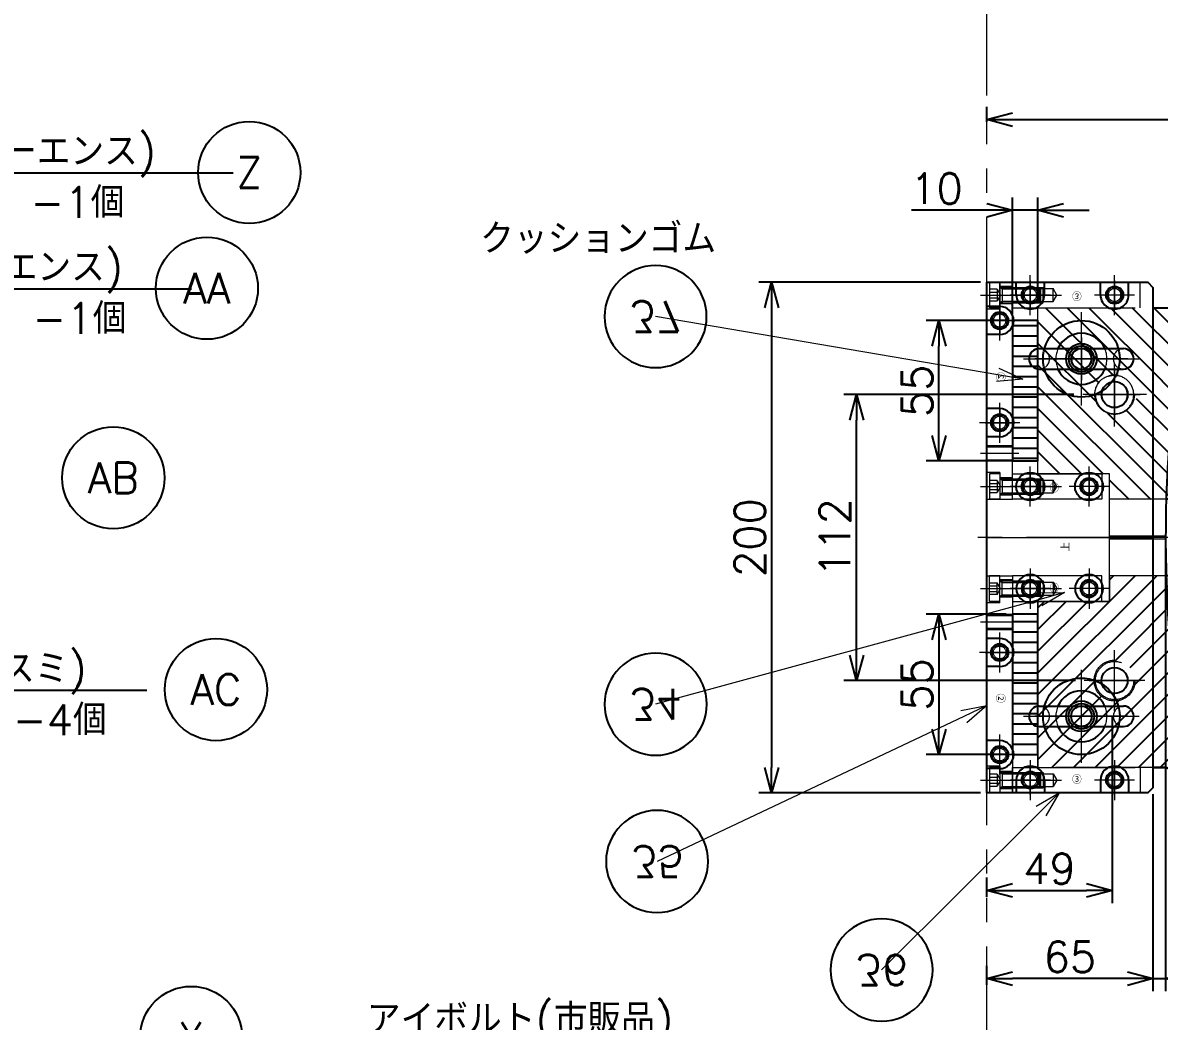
# Model space of a CAD drawing. Header units: millimetres. Extents: x -16130 to 36813, y -8099 to 27484.
# Drawn here: x 15422 to 16313, y 14235 to 15017 of the extents above; entities that cross this region are included whole.
import ezdxf
from ezdxf import colors
from ezdxf.entities.mleader import LeaderData, LeaderLine
from ezdxf.enums import TextEntityAlignment as Align
from ezdxf.math import Vec2, Vec3

# ---------------------------------------------------------------- set-up
doc = ezdxf.new("R2010")
doc.units = ezdxf.units.MM
doc.header["$LTSCALE"] = 6
doc.header["$PDMODE"] = 99
doc.header["$PDSIZE"] = 1
for name, pattern in [('CENTER2', [28.575, 19.05, -3.175, 3.175, -3.175]), ('HIDDEN', [9.525, 6.35, -3.175]), ('PHANTOM2', [31.75, 15.875, -3.175, 3.175, -3.175, 3.175, -3.175])]:
    doc.linetypes.add(name, pattern=pattern)
for name, color, linetype, lineweight in [('04_HIDDEN', 2, 'HIDDEN', 13), ('05_CENTER', 4, 'CENTER2', 13), ('06_PHANTOM', 2, 'PHANTOM2', 13), ('08_DIM', 3, 'Continuous', 13)]:
    doc.layers.add(name, color=color, linetype=linetype, lineweight=lineweight)
doc.layers.add('10_DRAFT', color=8, linetype='Continuous', lineweight=0, plot=False)
doc.styles.add('KSS_TXT', font='txt.shx', dxfattribs={"bigfont": 'extfont2.shx'})
doc.styles.get("Standard").update_dxf_attribs({"font": 'txt.shx', "bigfont": 'extfont2.shx'})
doc.dimstyles.new('KSS_DIM', dxfattribs={"dimtxt": 3, "dimasz": 2.5, "dimexe": 1.25, "dimexo": 0.625, "dimtad": 1, "dimdsep": 46, "dimtxsty": 'KSS_TXT', "dimblk": 'OPEN30', "dimcen": 0, "dimazin": 2, "dimtfac": 0.75, "dimtmove": 0, "dimatfit": 3, "dimldrblk": 'OPEN30', "dimfxl": 1, "dimtolj": 1, "dimarcsym": 0})

# ---------------------------------------------------------------- blocks, each defined once
blk = doc.blocks.new('A$C4FEA458F_1_1_1')
at = {"color": 0}
for radius in [15, 6]:
    blk.add_circle((0, 0), radius, dxfattribs=at)
at = {"layer": '05_CENTER'}
for p, q in [((0, -18.23), (0, 18.23)), ((18.23, 0), (-18.23, 0))]:
    blk.add_line(p, q, dxfattribs=at)
blk = doc.blocks.new('CHIC10c_1_1_1')
at = {"color": 0}
for p, q in [((-16.5, 4), (16.5, 4)), ((-16.5, -4), (16.5, -4))]:
    blk.add_line(p, q, dxfattribs=at)
for centre, radius, start, end in [((0, 0), 10, 23.5782, 156.4218), ((-16.5, 0), 4, 90, 270), ((16.5, 0), 4, 270, 90), ((0, 0), 10, 203.5782, 336.4218)]:
    blk.add_arc(centre, radius, start, end, dxfattribs=at)
at = {"layer": '04_HIDDEN', "color": 0}
for radius in [5, 4.1]:
    blk.add_circle((0, 0), radius, dxfattribs=at)
for centre, radius, start, end in [((-16.5, 0), 4, 270, 90), ((0, 0), 10, 156.4218, 203.5782), ((0, 0), 10, 336.4218, 23.5782), ((16.5, 0), 4, 90, 270)]:
    blk.add_arc(centre, radius, start, end, dxfattribs=at)
at = {"layer": '05_CENTER', "color": 0}
for p, q in [((0, -11.7), (0, 11.7)), ((-22.65, 0), (22.65, 0))]:
    blk.add_line(p, q, dxfattribs=at)
blk = doc.blocks.new('M6tz_1_1_1')
at = {"color": 0}
for radius in [3, 2.5]:
    blk.add_circle((0, 0), radius, dxfattribs=at)
at = {"layer": '05_CENTER'}
for p, q in [((0, -5.68), (0, 5.68)), ((5.68, 0), (-5.68, 0))]:
    blk.add_line(p, q, dxfattribs=at)
blk = doc.blocks.new('A$C30F740D0_1_1')
at = {"color": 0}
blk.add_lwpolyline([(13, -5), (-72, -5), (-72, 5), (13, 5)], close=True, dxfattribs=at)
at = {"layer": '04_HIDDEN'}
for p, q in [((-70.4, 5), (-70.4, 0)), ((-63.6, 5), (-63.6, 0)), ((-57, -5), (-57, 5)), ((-56.5, -5), (-56.5, 5)), ((-51.5, -5), (-51.5, 5)), ((-51, -5), (-51, 5)), ((4.6, 5), (4.6, 0)), ((11.4, 5), (11.4, 0)), ((-61.5, 0), (-72, 0)), ((2.5, 0), (13, 0)), ((-61.5, 0), (-61.5, -5)), ((2.5, 0), (2.5, -5))]:
    blk.add_line(p, q, dxfattribs=at)
at = {"layer": '05_CENTER'}
for p, q in [((-67, -7.5), (-67, 7.5)), ((-54, -7.5), (-54, 7.5)), ((8, -7.5), (8, 7.5))]:
    blk.add_line(p, q, dxfattribs=at)
for p in [(-42, 0), (-2, 0)]:
    blk.add_blockref('M6tz_1_1_1', p)
at = {"layer": '10_DRAFT', "style": 'KSS_TXT'}
blk.add_text('②', height=3, dxfattribs=at).set_placement((-25.95, -1.44))
blk = doc.blocks.new('A$C38AA5711_1_1')
at = {"color": 0}
blk.add_lwpolyline([(7, 5), (7, -5), (-43, -5), (-43, 5)], close=True, dxfattribs=at)
at = {"layer": '04_HIDDEN'}
for p, q in [((-43, 3), (-31, 3)), ((-43, 2.5), (-27, 2.5)), ((-31, 3), (-31, -3)), ((-27, 2.5), (-25.56, 0)), ((-27, 2.5), (-27, -2.5)), ((-43, -2.5), (-27, -2.5)), ((-43, -3), (-31, -3)), ((-25.56, 0), (-27, -2.5))]:
    blk.add_line(p, q, dxfattribs=at)
at = {"layer": '05_CENTER'}
blk.add_line((-45.19, 0), (-23.82, 0), dxfattribs=at)
for p in [(-36, 0), (-3, 0)]:
    blk.add_blockref('M6tz_1_1_1', p)
at = {"layer": '10_DRAFT', "style": 'KSS_TXT'}
blk.add_text('③', height=3, dxfattribs=at).set_placement((-19.63, -1.44))
blk = doc.blocks.new('M6Za_1_1_1')
at = {"color": 0}
for radius in [5.5, 3.4]:
    blk.add_circle((0, 0), radius, dxfattribs=at)
at = {"layer": '05_CENTER'}
for p, q in [((0, -7.84), (0, 7.84)), ((7.84, 0), (-7.84, 0))]:
    blk.add_line(p, q, dxfattribs=at)
blk = doc.blocks.new('M10Tz_1_1_1')
at = {"color": 0}
for radius in [5, 4]:
    blk.add_circle((0, 0), radius, dxfattribs=at)
at = {"layer": '05_CENTER'}
for p, q in [((0, -8.34), (0, 8.34)), ((8.34, 0), (-8.34, 0))]:
    blk.add_line(p, q, dxfattribs=at)
blk = doc.blocks.new('A$C4B5A383E_1_1')
for p, q in [((6.5, 182), (6.5, 187)), ((17.5, 182), (17.5, 187)), ((39.5, 182), (39.5, 187)), ((50.5, 182), (50.5, 187)), ((0, 177.5), (-5, 177.5)), ((0, 166.5), (-5, 166.5)), ((0, 137.5), (-5, 137.5)), ((0, 126.5), (-5, 126.5)), ((0, 47.5), (-5, 47.5)), ((0, 36.5), (-5, 36.5)), ((0, 7.5), (-5, 7.5)), ((0, -3.5), (-5, -3.5)), ((6.5, -8), (6.5, -13)), ((17.5, -8), (17.5, -13)), ((39.5, -8), (39.5, -13)), ((50.5, -8), (50.5, -13))]:
    blk.add_line(p, q)
at = {"color": 0}
blk.add_lwpolyline([(-5, 187), (58, 187), (60, 185), (60, -11), (58, -13), (-5, -13)], close=True, dxfattribs=at)
for centre, radius in [((12, 182), 3.4), ((45, 182), 3.4), ((0, 172), 3.4), ((45, 143), 5.1), ((0, 132), 3.4), ((0, 42), 3.4), ((45, 31), 5.1), ((0, 2), 3.4), ((12, -8), 3.4), ((45, -8), 3.4)]:
    blk.add_circle(centre, radius, dxfattribs=at)
for centre, start, end in [((12, 182), 180, 0), ((45, 182), 180, 0), ((0, 172), 270, 90), ((0, 132), 270, 90), ((0, 42), 270, 90), ((0, 2), 270, 90), ((12, -8), 0, 180), ((45, -8), 0, 180)]:
    blk.add_arc(centre, 5.5, start, end, dxfattribs=at)
at = {"layer": '05_CENTER'}
for p, q in [((12, 174.16), (12, 189.84)), ((45, 174.16), (45, 189.84)), ((0, 164.16), (0, 179.84)), ((19.84, 182), (4.16, 182)), ((52.84, 182), (37.16, 182)), ((7.84, 172), (-7.84, 172)), ((45, 133.66), (45, 152.34)), ((54.34, 143), (35.66, 143)), ((0, 124.16), (0, 139.84)), ((7.84, 132), (-7.84, 132)), ((0, 34.16), (0, 49.84)), ((7.84, 42), (-7.84, 42)), ((45, 21.66), (45, 40.34)), ((54.34, 31), (35.66, 31)), ((0, -5.84), (0, 9.84)), ((7.84, 2), (-7.84, 2)), ((12, -0.16), (12, -15.84)), ((45, -0.16), (45, -15.84)), ((19.84, -8), (4.16, -8)), ((52.84, -8), (37.16, -8))]:
    blk.add_line(p, q, dxfattribs=at)
at = {"layer": '10_DRAFT'}
blk.add_line((-5, 87), (60, 87), dxfattribs=at)
at = {"xscale": -1, "rotation": 180}
for name, p in [('M10Tz_1_1_1', (32, 157)), ('M6Za_1_1_1', (12, 67)), ('M6Za_1_1_1', (35, 67))]:
    blk.add_blockref(name, p, dxfattribs=at)
for name, p in [('M6Za_1_1_1', (12, 107)), ('M6Za_1_1_1', (35, 107)), ('M10Tz_1_1_1', (32, 17))]:
    blk.add_blockref(name, p)
at = {"layer": '10_DRAFT', "style": 'KSS_TXT'}
blk.add_text('上', height=3, rotation=90, dxfattribs=at).set_placement((27.46, 81.51))
blk = doc.blocks.new('A$C66604951_1_1')
at = {"color": 0}
blk.add_lwpolyline([(28, -5), (28, 5), (-7, 5), (-7, -5)], close=True, dxfattribs=at)
at = {"layer": '04_HIDDEN'}
for p, q in [((-7, 3), (5, 3)), ((-7, 2.5), (9, 2.5)), ((5, 3), (5, -3)), ((9, 2.5), (10.44, 0)), ((9, 2.5), (9, -2.5)), ((10.44, 0), (9, -2.5)), ((-7, -2.5), (9, -2.5)), ((-7, -3), (5, -3))]:
    blk.add_line(p, q, dxfattribs=at)
at = {"layer": '05_CENTER'}
blk.add_line((-9.19, 0), (12.18, 0), dxfattribs=at)
for p in [(0, 0), (23, 0)]:
    blk.add_blockref('M6tz_1_1_1', p)
at = {"layer": '10_DRAFT', "style": 'KSS_TXT'}
blk.add_text('①', height=3, dxfattribs=at).set_placement((7.53, -1.52))
blk = doc.blocks.new('A$C3D57307B_1_1_1')
at = {"color": 0}
for radius in [7.5, 5]:
    blk.add_circle((0, 0), radius, dxfattribs=at)
at = {"layer": '05_CENTER'}
for p, q in [((0, -10), (0, 10)), ((10, 0), (-10, 0))]:
    blk.add_line(p, q, dxfattribs=at)
blk = doc.blocks.new('CBS6-16b_1_1_1')
at = {"color": 0}
for p, q in [((-4, 5), (-4, -5)), ((0, 5), (-4, 5)), ((0, 5), (0, -5)), ((0, 3), (15.46, 3)), ((0.06, 3), (1, 2.46)), ((1, 3), (1, -3)), ((1, 2.46), (16, 2.46)), ((15.46, 3), (15.46, -3)), ((15.46, 3), (16, 2.46)), ((16, 2.46), (16, -2.46)), ((0, -3), (15.46, -3)), ((0.06, -3), (1, -2.46)), ((1, -2.46), (16, -2.46)), ((15.46, -3), (16, -2.46)), ((0, -5), (-4, -5))]:
    blk.add_line(p, q, dxfattribs=at)
at = {"layer": '04_HIDDEN', "color": 0}
for p, q in [((-1, 2.31), (-4, 2.31)), ((-4, 1.15), (-1, 1.15)), ((-1, 2.31), (0.33, 0)), ((-1, 2.31), (-1, -2.31)), ((-4, -1.15), (-1, -1.15)), ((-4, -2.31), (-1, -2.31)), ((0.33, 0), (-1, -2.31))]:
    blk.add_line(p, q, dxfattribs=at)
at = {"layer": '05_CENTER', "color": 0}
blk.add_line((-4.82, 0), (16.83, 0), dxfattribs=at)
blk = doc.blocks.new('A$C30C84D37_1_1')
at = {"rotation": 270}
blk.add_blockref('A$C4B5A383E_1_1', (-87, -5), dxfattribs=at)
at = {"layer": '04_HIDDEN'}
for name, p, rotation in [('A$C30F740D0_1_1', (-87, -5), 180), ('A$C38AA5711_1_1', (-95, -53), 270), ('A$C66604951_1_1', (-20, -17), 270), ('A$C3D57307B_1_1_1', (-56, -50), 180)]:
    blk.add_blockref(name, p, dxfattribs=dict(at, rotation=rotation))
at = {"layer": '04_HIDDEN', "xscale": -1}
for name, p, rotation in [('A$C30F740D0_1_1', (87, -5), 180), ('A$C66604951_1_1', (20, -17), 90), ('A$C38AA5711_1_1', (95, -53), 90), ('A$C3D57307B_1_1_1', (56, -50), 180)]:
    blk.add_blockref(name, p, dxfattribs=dict(at, rotation=rotation))
at = {"layer": '04_HIDDEN', "color": 4, "rotation": 270}
for p in [(-95, -5), (20, -5), (95, -5)]:
    blk.add_blockref('CBS6-16b_1_1_1', p, dxfattribs=at)
at = {"layer": '04_HIDDEN', "color": 4, "xscale": -1, "rotation": 90}
blk.add_blockref('CBS6-16b_1_1_1', (-20, -5), dxfattribs=at)
blk = doc.blocks.new('A$C7DF95412_1_1')
at = {"color": 0}
blk.add_lwpolyline([(16, 146), (29.16, 146, 0.092024), (29.63, -36.5), (21, -34), (16, -34)], format="xyb", dxfattribs=at)
at = {"layer": '04_HIDDEN'}
for points in [[(-1, 31), (-1, 81), (-1, 81), (-29, 81), (-29, 146), (16, 146)], [(16, -34), (-29, -34), (-29, 31), (-1, 31)]]:
    blk.add_lwpolyline(points, dxfattribs=at)
for centre, radius in [((1, 112), 7.75), ((1, 0), 8)]:
    blk.add_circle(centre, radius, dxfattribs=at)
at = {"layer": '05_CENTER'}
for p, q in [((1, 99.52), (1, 124.48)), ((13.48, 112), (-11.48, 112)), ((1, -11.85), (1, 11.85)), ((12.85, 0), (-10.85, 0))]:
    blk.add_line(p, q, dxfattribs=at)
blk = doc.blocks.new('A$C37143960_1_1')
h = blk.add_hatch()
h.set_pattern_fill('_USER', color=3, scale=6, angle=45, pattern_type=0)
h.set_pattern_definition([(45, (-8147.3205, -26515.7115), (-4.2426407, 4.2426407), [])])
h.paths.add_polyline_path([(28.23, 41), (21.23, 41), (-1, 41), (-1, 31), (-29, 31), (-29, -34), (-23.96, -34), (30.61, 5.34, -0.018561)])
h.paths.add_polyline_path([(-7, 0, -1), (9, 0, -1)], flags=16)
h.paths.add_polyline_path([(30.61, 5.34), (-23.96, -34), (16, -34), (21, -34), (37.24, -39, -0.022725)])
at = {"color": 0}
blk.add_lwpolyline([(16, -34), (21, -34), (37.24, -39, -0.040893), (28.23, 41)], format="xyb", dxfattribs=at)
blk.add_lwpolyline([(28.23, 41), (21.23, 41)], dxfattribs=at)
at = {"layer": '04_HIDDEN'}
blk.add_lwpolyline([(21.23, 41), (-1, 41), (-1, 31), (-29, 31), (-29, -34), (16, -34)], dxfattribs=at)
blk.add_circle((1, 0), 8, dxfattribs=at)
at = {"layer": '05_CENTER'}
for p, q in [((1, -11.85), (1, 11.85)), ((12.85, 0), (-10.85, 0))]:
    blk.add_line(p, q, dxfattribs=at)
blk = doc.blocks.new('A$C10B16660_1_1')
h = blk.add_hatch()
h.set_pattern_fill('_USER', color=3, scale=6, angle=135, pattern_type=0)
h.set_pattern_definition([(135, (-8147.3205, -26627.7115), (-4.2426407, -4.2426407), [])])
h.paths.add_polyline_path([(31.2, 34), (16, 34), (-29, 34), (-29, -26.28), (-0.03, -7.68, -0.375691), (-6.75, 0, -1), (8.75, 0), (11.93, 0), (27.5, 10.76, -0.01166)])
h.paths.add_polyline_path([(27.5, 10.76), (8.41, -2.26, -0.36737), (-0.03, -7.68), (-29, -26.28), (-29, -31), (-1, -31), (-1, -41), (21.22, -41), (23.23, -41, -0.026078)])
at = {"color": 0}
blk.add_lwpolyline([(16, 34), (31.2, 34)], dxfattribs=at)
blk.add_lwpolyline([(31.2, 34, 0.037917), (23.23, -41), (21.23, -41)], format="xyb", dxfattribs=at)
at = {"layer": '04_HIDDEN'}
blk.add_lwpolyline([(21.22, -41), (-1, -41), (-1, -31), (-29, -31), (-29, 34), (16, 34)], dxfattribs=at)
blk.add_circle((1, 0), 7.75, dxfattribs=at)
at = {"layer": '05_CENTER'}
for p, q in [((1, -12.48), (1, 12.48)), ((13.48, 0), (-11.48, 0))]:
    blk.add_line(p, q, dxfattribs=at)
blk = doc.blocks.new('A$C52D442D9_1_1')
for name, p in [('A$C10B16660_1_1', (0, 112)), ('A$C37143960_1_1', (0, 0))]:
    blk.add_blockref(name, p)
blk = doc.blocks.new('A$C26060D46_1_1')
at = {"color": 0}
blk.add_lwpolyline([(-29, -31), (-29, 34), (29.17, 34, 0.045027), (21, -55.5), (-1, -55.5), (-1, -31)], format="xyb", close=True, dxfattribs=at)
blk.add_circle((1, 0), 7.75, dxfattribs=at)
at = {"layer": '05_CENTER'}
for p, q in [((1, -12.48), (1, 12.48)), ((13.48, 0), (-11.48, 0))]:
    blk.add_line(p, q, dxfattribs=at)
blk = doc.blocks.new('A$C34824575_1_1')
at = {"color": 0}
blk.add_lwpolyline([(-1, 55.5), (21, 55.5, 0.046301), (29.63, -36.5), (21, -34), (-29, -34), (-29, 31), (-1, 31)], format="xyb", close=True, dxfattribs=at)
blk.add_circle((1, 0), 8, dxfattribs=at)
at = {"layer": '05_CENTER'}
for p, q in [((1, -11.85), (1, 11.85)), ((12.85, 0), (-10.85, 0))]:
    blk.add_line(p, q, dxfattribs=at)
blk = doc.blocks.new('A$C653B0559_1_1')
for name, p in [('A$C26060D46_1_1', (0, 112)), ('A$C34824575_1_1', (0, 0))]:
    blk.add_blockref(name, p)
blk = doc.blocks.new('A$C246321F0_1_1_1')
h = blk.add_hatch()
h.set_pattern_fill('_USER', color=3, scale=4, pattern_type=0)
h.set_pattern_definition([(0, (19.958, -250.0903), (0, 4), [])])
h.paths.add_polyline_path([(10, -55), (0, -55), (0, 0), (10, 0)])
at = {"color": 3}
blk.add_lwpolyline([(10, 0), (0, 0), (0, -55), (10, -55)], close=True, dxfattribs=at)
blk = doc.blocks.new('A$C63EF3D9D_1_1')
for name, p, rotation in [('A$C246321F0_1_1_1', (-29, 29), 90.00000000000006), ('A$C246321F0_1_1_1', (86, 29), 90.00000000000006), ('A$C52D442D9_1_1', (0, 0), 270), ('A$C7DF95412_1_1', (0, 0), 270)]:
    blk.add_blockref(name, p, dxfattribs=dict(rotation=rotation))
at = {"layer": '04_HIDDEN', "rotation": 270}
blk.add_blockref('A$C653B0559_1_1', (0, 0), dxfattribs=at)
blk = doc.blocks.new('_Open30')
at = {"color": 0, "linetype": 'ByBlock', "lineweight": -2}
for p, q in [((-1, 0.268), (0, 0)), ((0, 0), (-1, -0.268)), ((0, 0), (-1, 0))]:
    blk.add_line(p, q, dxfattribs=at)
blk = doc.blocks.new('*D2309')
at = {"layer": '08_DIM', "color": 0, "lineweight": -2, "transparency": 16777216}
for p, q in [((16275.53, 14473.34), (16275.53, 14327.7)), ((16177.53, 14332.7), (16177.53, 14347.7)), ((16197.53, 14337.7), (16255.53, 14337.7))]:
    blk.add_line(p, q, dxfattribs=at)
at = {"layer": 'Defpoints', "color": 0, "transparency": 16777216}
for p in [(16275.53, 14478.34), (16275.53, 14337.7), (16177.53, 14327.7)]:
    blk.add_point(p, dxfattribs=at)
at = {"layer": '08_DIM', "color": 0, "lineweight": -2, "transparency": 16777216, "xscale": 20, "yscale": 20, "zscale": 20, "rotation": 180}
blk.add_blockref('_Open30', (16177.53, 14337.7), dxfattribs=at)
at = {"layer": '08_DIM', "color": 0, "lineweight": -2, "transparency": 16777216, "xscale": 20, "yscale": 20, "zscale": 20}
blk.add_blockref('_Open30', (16275.53, 14337.7), dxfattribs=at)
at = {"layer": '08_DIM', "color": 0, "transparency": 16777216, "insert": (16226.53, 14354.7), "char_height": 24, "attachment_point": 5, "style": 'KSS_TXT'}
blk.add_mtext('\\A1;49', dxfattribs=at)
blk = doc.blocks.new('*D2310')
at = {"layer": '08_DIM', "color": 0, "lineweight": -2, "transparency": 16777216}
for p, q in [((16245.57, 14726.03), (16065.46, 14726.03)), ((16075.46, 14522.03), (16075.46, 14706.03)), ((16246.84, 14502.03), (16065.46, 14502.03))]:
    blk.add_line(p, q, dxfattribs=at)
at = {"layer": 'Defpoints', "color": 0, "transparency": 16777216}
for p in [(16075.46, 14726.03), (16250.57, 14726.03), (16251.84, 14502.03)]:
    blk.add_point(p, dxfattribs=at)
at = {"layer": '08_DIM', "color": 0, "lineweight": -2, "transparency": 16777216, "xscale": 20, "yscale": 20, "zscale": 20}
for p, rotation in [((16075.46, 14726.03), 90), ((16075.46, 14502.03), 270)]:
    blk.add_blockref('_Open30', p, dxfattribs=dict(at, rotation=rotation))
at = {"layer": '08_DIM', "color": 0, "transparency": 16777216, "insert": (16058.46, 14614.03), "char_height": 24, "attachment_point": 5, "rotation": 90, "style": 'KSS_TXT'}
blk.add_mtext('\\A1;112', dxfattribs=at)
blk = doc.blocks.new('*D2314')
at = {"layer": '08_DIM', "color": 0, "lineweight": -2, "transparency": 16777216}
for p, q in [((16172.53, 14814.03), (15998.87, 14814.03)), ((16008.87, 14794.03), (16008.87, 14434.03)), ((16172.53, 14414.03), (15998.87, 14414.03))]:
    blk.add_line(p, q, dxfattribs=at)
at = {"layer": 'Defpoints', "color": 0, "transparency": 16777216}
for p in [(16177.53, 14814.03), (16008.87, 14414.03), (16177.53, 14414.03)]:
    blk.add_point(p, dxfattribs=at)
at = {"layer": '08_DIM', "color": 0, "lineweight": -2, "transparency": 16777216, "xscale": 20, "yscale": 20, "zscale": 20}
for p, rotation in [((16008.87, 14814.03), 90), ((16008.87, 14414.03), 270)]:
    blk.add_blockref('_Open30', p, dxfattribs=dict(at, rotation=rotation))
at = {"layer": '08_DIM', "color": 0, "transparency": 16777216, "insert": (15991.87, 14614.03), "char_height": 24, "attachment_point": 5, "rotation": 90, "style": 'KSS_TXT'}
blk.add_mtext('\\A1;200', dxfattribs=at)
blk = doc.blocks.new('*D2317')
at = {"layer": '08_DIM', "color": 0, "lineweight": -2, "transparency": 16777216}
for p, q in [((16307.53, 14413.03), (16307.53, 14258.62)), ((16177.53, 14263.62), (16177.53, 14278.62)), ((16287.53, 14268.62), (16197.53, 14268.62))]:
    blk.add_line(p, q, dxfattribs=at)
at = {"layer": 'Defpoints', "color": 0, "transparency": 16777216}
for p in [(16307.53, 14418.03), (16177.53, 14268.62), (16177.53, 14258.62)]:
    blk.add_point(p, dxfattribs=at)
at = {"layer": '08_DIM', "color": 0, "lineweight": -2, "transparency": 16777216, "xscale": 20, "yscale": 20, "zscale": 20, "rotation": 180}
blk.add_blockref('_Open30', (16177.53, 14268.62), dxfattribs=at)
at = {"layer": '08_DIM', "color": 0, "lineweight": -2, "transparency": 16777216, "xscale": 20, "yscale": 20, "zscale": 20}
blk.add_blockref('_Open30', (16307.53, 14268.62), dxfattribs=at)
at = {"layer": '08_DIM', "color": 0, "transparency": 16777216, "insert": (16242.53, 14285.64), "char_height": 24, "attachment_point": 5, "style": 'KSS_TXT'}
blk.add_mtext('\\A1;65', dxfattribs=at)
blk = doc.blocks.new('*D2318')
at = {"layer": '08_DIM', "color": 0, "lineweight": -2, "transparency": 16777216}
for p, q in [((16317.53, 14609.07), (16317.53, 14258.62)), ((16307.53, 14413.03), (16307.53, 14258.62)), ((16287.53, 14268.62), (16267.53, 14268.62)), ((16307.53, 14268.62), (16317.53, 14268.62)), ((16337.53, 14268.62), (16383.53, 14268.62))]:
    blk.add_line(p, q, dxfattribs=at)
at = {"layer": 'Defpoints', "color": 0, "transparency": 16777216}
for p in [(16317.53, 14614.07), (16307.53, 14418.03), (16317.53, 14268.62)]:
    blk.add_point(p, dxfattribs=at)
at = {"layer": '08_DIM', "color": 0, "lineweight": -2, "transparency": 16777216, "xscale": 20, "yscale": 20, "zscale": 20}
blk.add_blockref('_Open30', (16307.53, 14268.62), dxfattribs=at)
at = {"layer": '08_DIM', "color": 0, "lineweight": -2, "transparency": 16777216, "xscale": 20, "yscale": 20, "zscale": 20, "rotation": 180}
blk.add_blockref('_Open30', (16317.53, 14268.62), dxfattribs=at)
at = {"layer": '08_DIM', "color": 0, "transparency": 16777216, "insert": (16370.53, 14285.64), "char_height": 24, "attachment_point": 5, "style": 'KSS_TXT'}
blk.add_mtext('\\A1;5', dxfattribs=at)
blk = doc.blocks.new('*D2322')
at = {"layer": '08_DIM', "color": 0, "lineweight": -2, "transparency": 16777216}
for p, q in [((16177.53, 14939.58), (16177.53, 14951.47)), ((17317.53, 14653.12), (17317.53, 14951.47)), ((16197.53, 14941.47), (17297.53, 14941.47))]:
    blk.add_line(p, q, dxfattribs=at)
at = {"layer": 'Defpoints', "color": 0, "transparency": 16777216}
for p in [(17317.53, 14941.47), (16177.53, 14934.58), (17317.53, 14648.12)]:
    blk.add_point(p, dxfattribs=at)
at = {"layer": '08_DIM', "color": 0, "lineweight": -2, "transparency": 16777216, "xscale": 20, "yscale": 20, "zscale": 20, "rotation": 180}
blk.add_blockref('_Open30', (16177.53, 14941.47), dxfattribs=at)
at = {"layer": '08_DIM', "color": 0, "lineweight": -2, "transparency": 16777216, "xscale": 20, "yscale": 20, "zscale": 20}
blk.add_blockref('_Open30', (17317.53, 14941.47), dxfattribs=at)
at = {"layer": '08_DIM', "color": 0, "transparency": 16777216, "insert": (16747.53, 14958.49), "char_height": 24, "attachment_point": 5, "style": 'KSS_TXT'}
blk.add_mtext('\\A1;570', dxfattribs=at)
blk = doc.blocks.new('*D2705')
at = {"layer": '08_DIM', "color": 0, "lineweight": -2, "transparency": 16777216}
for p, q in [((16192.53, 14784.03), (16129.88, 14784.03)), ((16139.88, 14694.03), (16139.88, 14764.03)), ((16192.53, 14674.03), (16129.88, 14674.03))]:
    blk.add_line(p, q, dxfattribs=at)
at = {"layer": 'Defpoints', "color": 0, "transparency": 16777216}
for p in [(16139.88, 14784.03), (16197.53, 14784.03), (16197.53, 14674.03)]:
    blk.add_point(p, dxfattribs=at)
at = {"layer": '08_DIM', "color": 0, "lineweight": -2, "transparency": 16777216, "xscale": 20, "yscale": 20, "zscale": 20}
for p, rotation in [((16139.88, 14784.03), 90), ((16139.88, 14674.03), 270)]:
    blk.add_blockref('_Open30', p, dxfattribs=dict(at, rotation=rotation))
at = {"layer": '08_DIM', "color": 0, "transparency": 16777216, "insert": (16122.84, 14729.03), "char_height": 24, "attachment_point": 5, "rotation": 90, "style": 'KSS_TXT'}
blk.add_mtext('\\A1;55', dxfattribs=at)
blk = doc.blocks.new('*D2706')
at = {"layer": '08_DIM', "color": 0, "lineweight": -2, "transparency": 16777216}
for p, q in [((16197.53, 14789.03), (16197.53, 14880.37)), ((16217.53, 14799.03), (16217.53, 14880.37)), ((16177.53, 14870.37), (16118.53, 14870.37)), ((16217.53, 14870.37), (16197.53, 14870.37)), ((16237.53, 14870.37), (16257.53, 14870.37))]:
    blk.add_line(p, q, dxfattribs=at)
at = {"layer": 'Defpoints', "color": 0, "transparency": 16777216}
for p in [(16197.53, 14870.37), (16217.53, 14794.03), (16197.53, 14784.03)]:
    blk.add_point(p, dxfattribs=at)
at = {"layer": '08_DIM', "color": 0, "lineweight": -2, "transparency": 16777216, "xscale": 20, "yscale": 20, "zscale": 20}
blk.add_blockref('_Open30', (16197.53, 14870.37), dxfattribs=at)
at = {"layer": '08_DIM', "color": 0, "lineweight": -2, "transparency": 16777216, "xscale": 20, "yscale": 20, "zscale": 20, "rotation": 180}
blk.add_blockref('_Open30', (16217.53, 14870.37), dxfattribs=at)
at = {"layer": '08_DIM', "color": 0, "transparency": 16777216, "insert": (16138.03, 14887.37), "char_height": 24, "attachment_point": 5, "style": 'KSS_TXT'}
blk.add_mtext('\\A1;10', dxfattribs=at)
blk = doc.blocks.new('AM_BALLOON1')
at = {"transparency": 16777216}
blk.add_circle((0, 0), 5, dxfattribs=at)
blk.add_attdef('B_NUMBER', text='', height=3, dxfattribs=at).set_placement((0, 0), align=Align.MIDDLE_CENTER)
blk = doc.blocks.new('_OPEN')
at = {"color": 0, "linetype": 'ByBlock'}
for p, q in [((-1, 0.167), (0, 0)), ((0, 0), (-1, -0.167)), ((0, 0), (-1, 0))]:
    blk.add_line(p, q, dxfattribs=at)
blk = doc.blocks.new('*D2838')
at = {"layer": '08_DIM', "color": 0, "lineweight": -2, "transparency": 16777216}
for p, q in [((16192.53, 14554.03), (16129.88, 14554.03)), ((16139.88, 14534.03), (16139.88, 14464.03)), ((16192.53, 14444.03), (16129.88, 14444.03))]:
    blk.add_line(p, q, dxfattribs=at)
at = {"layer": 'Defpoints', "color": 0, "transparency": 16777216}
for p in [(16197.53, 14554.03), (16139.88, 14444.03), (16197.53, 14444.03)]:
    blk.add_point(p, dxfattribs=at)
at = {"layer": '08_DIM', "color": 0, "lineweight": -2, "transparency": 16777216, "xscale": 20, "yscale": 20, "zscale": 20}
for p, rotation in [((16139.88, 14554.03), 90), ((16139.88, 14444.03), 270)]:
    blk.add_blockref('_Open30', p, dxfattribs=dict(at, rotation=rotation))
at = {"layer": '08_DIM', "color": 0, "transparency": 16777216, "insert": (16122.84, 14499.03), "char_height": 24, "attachment_point": 5, "rotation": 90, "style": 'KSS_TXT'}
blk.add_mtext('\\A1;55', dxfattribs=at)

msp = doc.modelspace()

# ---------------------------------------------------------------- linework, layer by layer
at = {"layer": '05_CENTER'}
msp.add_line((17351.62397, 14614.03041), (16153.25964, 14614.03041), dxfattribs=at)
at = {"layer": '06_PHANTOM'}
msp.add_line((16177.53112, 13055.38026), (16177.53112, 15557.96231), dxfattribs=at)

# ---------------------------------------------------------------- block references
at = {"xscale": 2, "yscale": 2, "zscale": 2, "rotation": 90}
for name, p in [('A$C30C84D37_1_1', (16177.53112, 14614.03041)), ('A$C63EF3D9D_1_1', (16275.53112, 14502.03041))]:
    msp.add_blockref(name, p, dxfattribs=at)
at = {"color": 4, "xscale": 2, "yscale": 2, "zscale": 2}
for name, p in [('A$C4FEA458F_1_1_1', (16251.53112, 14754.03041)), ('CHIC10c_1_1_1', (16251.53112, 14754.03041)), ('A$C4FEA458F_1_1_1', (16251.53112, 14474.03041)), ('CHIC10c_1_1_1', (16251.53112, 14474.03041))]:
    msp.add_blockref(name, p, dxfattribs=at)

# ---------------------------------------------------------------- texts
at = {"layer": '08_DIM', "style": 'KSS_TXT'}
msp.add_text('クッションゴム', height=24, dxfattribs=at).set_placement((15780.63359, 14836.16961))

# ---------------------------------------------------------------- dimensions: what is measured, and where the dimension line sits
at = {"layer": '08_DIM'}
for base, p1, p2, picture, middle in [((17317.53162, 14941.47029), (16177.53112, 14934.58356), (17317.53162, 14648.12276), '*D2322', (16747.53137, 14958.48696)), ((16197.53112, 14870.36705), (16217.53112, 14794.03041), (16197.53112, 14784.03041), '*D2706', (16138.03112, 14887.36705)), ((16317.53162, 14268.62209), (16307.53112, 14418.03041), (16317.53162, 14614.0742), '*D2318', (16370.53162, 14285.63875)), ((16275.53112, 14337.70101), (16177.53112, 14327.70101), (16275.53112, 14478.3388), '*D2309', (16226.53112, 14354.70101)), ((16177.53112, 14268.62209), (16307.53112, 14418.03041), (16177.53112, 14258.62209), '*D2317', (16242.53112, 14285.63875))]:
    dim = msp.add_linear_dim(base=base, p1=p1, p2=p2, dimstyle='KSS_DIM', override={"dimscale": 8, "dimlfac": 0.5}, dxfattribs=at)
    dim.commit()
    dim.dimension.update_dxf_attribs({"geometry": picture, "text_midpoint": middle})
for base, p1, p2, angle, picture, middle in [((16008.87268, 14414.03041), (16177.53112, 14814.03041), (16177.53112, 14414.03041), 90, '*D2314', (15991.87268, 14614.03041)), ((16139.87576, 14784.03041), (16197.53112, 14674.03041), (16197.53112, 14784.03041), 270, '*D2705', (16122.84243, 14729.03041)), ((16075.46466, 14726.03041), (16251.83951, 14502.03041), (16250.57248, 14726.03041), 90, '*D2310', (16058.46466, 14614.03041)), ((16139.87576, 14444.03041), (16197.53112, 14554.03041), (16197.53112, 14444.03041), 90, '*D2838', (16122.84243, 14499.03041))]:
    dim = msp.add_linear_dim(base=base, p1=p1, p2=p2, angle=angle, dimstyle='KSS_DIM', override={"dimscale": 8, "dimlfac": 0.5}, dxfattribs=at)
    dim.commit()
    dim.dimension.update_dxf_attribs({"geometry": picture, "text_midpoint": middle})

# ---------------------------------------------------------------- leaders
ml = msp.add_multileader_block('Standard', dxfattribs=at)
ml.set_content('AM_BALLOON1', color=256, scale=8)
ml.set_attribute('B_NUMBER', '42', width=0)
ml.set_leader_properties(color=256, linetype='ByLayer', lineweight=-1)
ml.set_arrow_properties(name='OPEN')
ml.build(insert=Vec2(0, 0))
ml.multileader.update_dxf_attribs({"leader_type": 0, "has_dogleg": 0, "text_right_attachment_type": 6, "dogleg_length": 0, "arrow_head_size": 16, "scale": 8, "block_connection_type": 1})
ctx = ml.context
ctx.base_point, ctx.scale, ctx.char_height, ctx.arrow_head_size, ctx.landing_gap_size, ctx.plane_origin = Vec3(15917.96441, 15473.63421), 8, 32, 16, 16, Vec3(15917.96441, 15473.63421)
ctx.right_attachment, ctx.attachment_type = 6, 1
notes = []
notes.append((ctx, [(0, (0, 0, 0), (0, 0), (1, 0), 1, [])]))
ctx.block.insert = Vec3(15917.96441, 15473.63421)
ml = msp.add_multileader_block('Standard', dxfattribs=at)
ml.set_content('AM_BALLOON1', color=256, scale=8)
ml.set_attribute('B_NUMBER', '41', width=0)
ml.set_leader_properties(color=256, linetype='ByLayer', lineweight=-1)
ml.set_arrow_properties(name='OPEN')
ml.build(insert=Vec2(0, 0))
ml.multileader.update_dxf_attribs({"leader_type": 0, "has_dogleg": 0, "text_right_attachment_type": 6, "dogleg_length": 0, "arrow_head_size": 16, "scale": 8, "block_connection_type": 1})
ctx = ml.context
ctx.base_point, ctx.scale, ctx.char_height, ctx.arrow_head_size, ctx.landing_gap_size, ctx.plane_origin = Vec3(15918.72049, 15076.81975), 8, 32, 16, 16, Vec3(15918.72049, 15076.81975)
ctx.right_attachment, ctx.attachment_type = 6, 1
notes.append((ctx, [(0, (0, 0, 0), (0, 0), (1, 0), 1, [])]))
ctx.block.insert = Vec3(15918.72049, 15076.81975)
at = {"layer": '08_DIM', "color": 4}
ml = msp.add_multileader_mtext('Standard', dxfattribs=at)
ml.set_content('圧力センサ(キーエンス)\\PGP-M025T -1個', color=4)
ml.set_leader_properties()
ml.set_arrow_properties(name='OPEN30')
ml.build(insert=Vec2(0, 0))
ml.multileader.update_dxf_attribs({"text_left_attachment_type": 6, "text_right_attachment_type": 6, "dogleg_length": 0.36, "arrow_head_size": 20, "scale": 8})
ctx = ml.context
ctx.base_point, ctx.scale, ctx.char_height, ctx.arrow_head_size, ctx.landing_gap_size, ctx.plane_origin = Vec3(15218.06367, 14899.74944), 8, 24, 20, 16, Vec3(16432.13246, 14882.79713)
ctx.left_attachment, ctx.right_attachment = 6, 6
notes.append((ctx, [(0, (1, 1, 0), (15215.18367, 14899.74944), (1, 0), 2.88, [(0, [(14673.73295, 15002.08157)], 0, [])])]))
ctx.mtext.insert, ctx.mtext.flow_direction = Vec3(15234.06367, 14928.54944), 5
ml = msp.add_multileader_mtext('Standard', dxfattribs=at)
ml.set_content('ケーブル(キーエンス)\\POP-75722 -1個', color=4)
ml.set_leader_properties()
ml.set_arrow_properties(name='OPEN30')
ml.build(insert=Vec2(0, 0))
ml.multileader.update_dxf_attribs({"text_left_attachment_type": 6, "text_right_attachment_type": 6, "dogleg_length": 0.36, "arrow_head_size": 20, "scale": 8})
ctx = ml.context
ctx.base_point, ctx.scale, ctx.char_height, ctx.arrow_head_size, ctx.landing_gap_size, ctx.plane_origin = Vec3(15218.61828, 14808.92218), 8, 24, 20, 16, Vec3(16432.13246, 14882.79713)
ctx.left_attachment, ctx.right_attachment = 6, 6
notes.append((ctx, [(0, (1, 1, 0), (15215.73828, 14808.92218), (1, 0), 2.88, [(0, [(14621.90421, 14993.94291)], 0, [])])]))
ctx.mtext.insert, ctx.mtext.flow_direction = Vec3(15234.61828, 14837.72218), 5
at = {"layer": '08_DIM'}
ml = msp.add_multileader_block('Standard', dxfattribs=at)
ml.set_content('AM_BALLOON1', color=256, scale=8)
ml.set_attribute('B_NUMBER', 'Z', width=0)
ml.set_leader_properties(color=256, linetype='ByLayer', lineweight=-1)
ml.set_arrow_properties(name='OPEN')
ml.build(insert=Vec2(0, 0))
ml.multileader.update_dxf_attribs({"leader_type": 0, "has_dogleg": 0, "text_right_attachment_type": 6, "dogleg_length": 0, "arrow_head_size": 16, "scale": 4, "block_connection_type": 1})
ctx = ml.context
ctx.base_point, ctx.scale, ctx.char_height, ctx.arrow_head_size, ctx.landing_gap_size, ctx.plane_origin = Vec3(15599.76868, 14899.98027), 4, 32, 16, 16, Vec3(15599.76868, 14899.98027)
ctx.right_attachment, ctx.attachment_type = 6, 1
notes.append((ctx, [(0, (0, 0, 0), (0, 0), (1, 0), 1, [])]))
ctx.block.insert = Vec3(15599.76868, 14899.98027)
ml = msp.add_multileader_block('Standard', dxfattribs=at)
ml.set_content('AM_BALLOON1', color=256, scale=8)
ml.set_attribute('B_NUMBER', 'AA', width=0)
ml.set_leader_properties(color=256, linetype='ByLayer', lineweight=-1)
ml.set_arrow_properties(name='OPEN')
ml.build(insert=Vec2(0, 0))
ml.multileader.update_dxf_attribs({"leader_type": 0, "has_dogleg": 0, "text_right_attachment_type": 6, "dogleg_length": 0, "arrow_head_size": 16, "scale": 4, "block_connection_type": 1})
ctx = ml.context
ctx.base_point, ctx.scale, ctx.char_height, ctx.arrow_head_size, ctx.landing_gap_size, ctx.plane_origin = Vec3(15566.57477, 14809.34912), 4, 32, 16, 16, Vec3(15566.57477, 14809.34912)
ctx.right_attachment, ctx.attachment_type = 6, 1
notes.append((ctx, [(0, (0, 0, 0), (0, 0), (1, 0), 1, [])]))
ctx.block.insert = Vec3(15566.57477, 14809.34912)
ml = msp.add_multileader_block('Standard', dxfattribs=at)
ml.set_content('AM_BALLOON1', color=256, scale=-8)
ml.set_attribute('B_NUMBER', '37', width=0)
ml.set_leader_properties(color=256, linetype='ByLayer', lineweight=-1)
ml.set_arrow_properties(name='OPEN30')
ml.build(insert=Vec2(0, 0))
ml.multileader.update_dxf_attribs({"has_dogleg": 0, "text_right_attachment_type": 6, "dogleg_length": 0, "arrow_head_size": 20, "scale": 8, "block_connection_type": 1})
ctx = ml.context
ctx.base_point, ctx.scale, ctx.char_height, ctx.arrow_head_size, ctx.landing_gap_size, ctx.plane_origin = Vec3(15917.99793, 14787.12813), 8, 32, 20, 16, Vec3(17315.60253, 13596.33509)
ctx.right_attachment, ctx.attachment_type = 6, 1
notes.append((ctx, [(0, (1, 1, 0), (15917.99793, 14787.12813), (-1, 0), 0, [(0, [(16205.71626, 14738.20987)], 0, [])])]))
ctx.block.insert, ctx.block.rotation, ctx.block.scale = Vec3(15917.99793, 14787.12813), 3.141592654, Vec3(-8, 8, 8)
ml = msp.add_multileader_block('Standard', dxfattribs=at)
ml.set_content('AM_BALLOON1', color=256, scale=8)
ml.set_attribute('B_NUMBER', 'AB', width=0)
ml.set_leader_properties(color=256, linetype='ByLayer', lineweight=-1)
ml.set_arrow_properties(name='OPEN')
ml.build(insert=Vec2(0, 0))
ml.multileader.update_dxf_attribs({"leader_type": 0, "has_dogleg": 0, "text_right_attachment_type": 6, "dogleg_length": 0, "arrow_head_size": 16, "scale": 4, "block_connection_type": 1})
ctx = ml.context
ctx.base_point, ctx.scale, ctx.char_height, ctx.arrow_head_size, ctx.landing_gap_size, ctx.plane_origin = Vec3(15493.27151, 14660.84954), 4, 32, 16, 16, Vec3(15493.27151, 14660.84954)
ctx.right_attachment, ctx.attachment_type = 6, 1
notes.append((ctx, [(0, (0, 0, 0), (0, 0), (1, 0), 1, [])]))
ctx.block.insert = Vec3(15493.27151, 14660.84954)
at = {"layer": '08_DIM', "color": 4}
ml = msp.add_multileader_mtext('Standard', dxfattribs=at)
ml.set_content('ブッシング(ミスミ)\\PSUTPBJ26 -4個', color=4)
ml.set_leader_properties()
ml.set_arrow_properties(name='OPEN30')
ml.build(insert=Vec2(0, 0))
ml.multileader.update_dxf_attribs({"text_left_attachment_type": 6, "text_right_attachment_type": 6, "dogleg_length": 0.36, "arrow_head_size": 20, "scale": 8})
ctx = ml.context
ctx.base_point, ctx.scale, ctx.char_height, ctx.arrow_head_size, ctx.landing_gap_size, ctx.plane_origin = Vec3(15216.50933, 14494.58661), 8, 24, 20, 16, Vec3(16432.13246, 14882.79713)
ctx.left_attachment, ctx.right_attachment = 6, 6
notes.append((ctx, [(0, (1, 1, 0), (15213.62933, 14494.58661), (1, 0), 2.88, [(0, [(14671.60188, 14572.22133)], 0, [])])]))
ctx.mtext.insert, ctx.mtext.flow_direction = Vec3(15232.50933, 14523.38661), 5
at = {"layer": '08_DIM'}
ml = msp.add_multileader_block('Standard', dxfattribs=at)
ml.set_content('AM_BALLOON1', color=256, scale=-8)
ml.set_attribute('B_NUMBER', '34', width=0)
ml.set_leader_properties(color=256, linetype='ByLayer', lineweight=-1)
ml.set_arrow_properties(name='OPEN30')
ml.build(insert=Vec2(0, 0))
ml.multileader.update_dxf_attribs({"has_dogleg": 0, "text_right_attachment_type": 6, "dogleg_length": 0, "arrow_head_size": 20, "scale": 8, "block_connection_type": 1})
ctx = ml.context
ctx.base_point, ctx.scale, ctx.char_height, ctx.arrow_head_size, ctx.landing_gap_size, ctx.plane_origin = Vec3(15918.05885, 14483.49801), 8, 32, 20, 16, Vec3(17315.60253, 13596.33509)
ctx.right_attachment, ctx.attachment_type = 6, 1
notes.append((ctx, [(0, (1, 1, 0), (15918.05885, 14483.49801), (-1, 0), 0, [(0, [(16238.36624, 14570.89922)], 0, [])])]))
ctx.block.insert, ctx.block.rotation, ctx.block.scale = Vec3(15918.05885, 14483.49801), 3.141592654, Vec3(-8, 8, 8)
ml = msp.add_multileader_block('Standard', dxfattribs=at)
ml.set_content('AM_BALLOON1', color=256, scale=8)
ml.set_attribute('B_NUMBER', 'AC', width=0)
ml.set_leader_properties(color=256, linetype='ByLayer', lineweight=-1)
ml.set_arrow_properties(name='OPEN')
ml.build(insert=Vec2(0, 0))
ml.multileader.update_dxf_attribs({"leader_type": 0, "has_dogleg": 0, "text_right_attachment_type": 6, "dogleg_length": 0, "arrow_head_size": 16, "scale": 4, "block_connection_type": 1})
ctx = ml.context
ctx.base_point, ctx.scale, ctx.char_height, ctx.arrow_head_size, ctx.landing_gap_size, ctx.plane_origin = Vec3(15573.66495, 14494.9506), 4, 32, 16, 16, Vec3(15573.66495, 14494.9506)
ctx.right_attachment, ctx.attachment_type = 6, 1
notes.append((ctx, [(0, (0, 0, 0), (0, 0), (1, 0), 1, [])]))
ctx.block.insert = Vec3(15573.66495, 14494.9506)
ml = msp.add_multileader_block('Standard', dxfattribs=at)
ml.set_content('AM_BALLOON1', color=256, scale=-8)
ml.set_attribute('B_NUMBER', '35', width=0)
ml.set_leader_properties(color=256, linetype='ByLayer', lineweight=-1)
ml.set_arrow_properties(name='OPEN30')
ml.build(insert=Vec2(0, 0))
ml.multileader.update_dxf_attribs({"has_dogleg": 0, "text_right_attachment_type": 6, "dogleg_length": 0, "arrow_head_size": 20, "scale": 8, "block_connection_type": 1})
ctx = ml.context
ctx.base_point, ctx.scale, ctx.char_height, ctx.arrow_head_size, ctx.landing_gap_size, ctx.plane_origin = Vec3(15919.18695, 14360.34026), 8, 32, 20, 16, Vec3(17401.6303, 13417.92088)
ctx.right_attachment, ctx.attachment_type = 6, 1
notes.append((ctx, [(0, (1, 1, 0), (15919.18695, 14360.34026), (-1, 0), 0, [(0, [(16177.53112, 14482.39801)], 0, [])])]))
ctx.block.insert, ctx.block.rotation, ctx.block.scale = Vec3(15919.18695, 14360.34026), 3.141592654, Vec3(-8, 8, 8)
ml = msp.add_multileader_block('Standard', dxfattribs=at)
ml.set_content('AM_BALLOON1', color=256, scale=-8)
ml.set_attribute('B_NUMBER', '36', width=0)
ml.set_leader_properties(color=256, linetype='ByLayer', lineweight=-1)
ml.set_arrow_properties(name='OPEN30')
ml.build(insert=Vec2(0, 0))
ml.multileader.update_dxf_attribs({"has_dogleg": 0, "text_right_attachment_type": 6, "dogleg_length": 0, "arrow_head_size": 20, "scale": 8, "block_connection_type": 1})
ctx = ml.context
ctx.base_point, ctx.scale, ctx.char_height, ctx.arrow_head_size, ctx.landing_gap_size, ctx.plane_origin = Vec3(16095.04039, 14275.32674), 8, 32, 20, 16, Vec3(17496.82826, 13415.43031)
ctx.right_attachment, ctx.attachment_type = 6, 1
notes.append((ctx, [(0, (1, 1, 0), (16095.04039, 14275.32674), (-1, 0), 0, [(0, [(16234.07759, 14414.03041)], 0, [])])]))
ctx.block.insert, ctx.block.rotation, ctx.block.scale = Vec3(16095.04039, 14275.32674), 3.141592654, Vec3(-8, 8, 8)
ml = msp.add_multileader_block('Standard', dxfattribs=at)
ml.set_content('AM_BALLOON1', color=256, scale=8)
ml.set_attribute('B_NUMBER', 'X', width=0)
ml.set_leader_properties(color=256, linetype='ByLayer', lineweight=-1)
ml.set_arrow_properties(name='OPEN')
ml.build(insert=Vec2(0, 0))
ml.multileader.update_dxf_attribs({"leader_type": 0, "has_dogleg": 0, "text_right_attachment_type": 6, "dogleg_length": 0, "arrow_head_size": 16, "scale": 4, "block_connection_type": 1})
ctx = ml.context
ctx.base_point, ctx.scale, ctx.char_height, ctx.arrow_head_size, ctx.landing_gap_size, ctx.plane_origin = Vec3(15554.23912, 14222.50933), 4, 32, 16, 16, Vec3(15554.23912, 14222.50933)
ctx.right_attachment, ctx.attachment_type = 6, 1
notes.append((ctx, [(0, (0, 0, 0), (0, 0), (1, 0), 1, [])]))
ctx.block.insert = Vec3(15554.23912, 14222.50933)
at = {"layer": '08_DIM', "color": 4}
ml = msp.add_multileader_mtext('Standard', dxfattribs=at)
ml.set_content('アイボルト(市販品)\\PM10(ステンレス) -2個', color=4)
ml.set_leader_properties()
ml.set_arrow_properties(name='OPEN30')
ml.build(insert=Vec2(0, 0))
ml.multileader.update_dxf_attribs({"text_left_attachment_type": 6, "text_right_attachment_type": 6, "dogleg_length": 0.36, "arrow_head_size": 20, "scale": 8})
ctx = ml.context
ctx.base_point, ctx.scale, ctx.char_height, ctx.arrow_head_size, ctx.landing_gap_size, ctx.plane_origin = Vec3(15585.50531, 14219.96118), 8, 24, 20, 16, Vec3(16046.71593, 14310.93253)
ctx.left_attachment, ctx.right_attachment, ctx.text_align_type = 6, 6, 2
notes.append((ctx, [(0, (1, 1, 0), (15950.78531, 14219.96118), (-1, 0), 2.88, [(0, [(16217.26468, 14062.355)], 0, [])])]))
ctx.mtext.insert, ctx.mtext.alignment, ctx.mtext.flow_direction = Vec3(15931.90531, 14248.76118), 3, 5
for ctx, leaders in notes:
    for number, flags, end, landing, length, lines in leaders:
        leader = LeaderData()
        leader.index, (leader.has_last_leader_line, leader.has_dogleg_vector, leader.attachment_direction) = number, flags
        leader.last_leader_point, leader.dogleg_vector, leader.dogleg_length = Vec3(end), Vec3(landing), length
        for number, points, colour, breaks in lines:
            line = LeaderLine()
            line.index, line.vertices, line.color, line.breaks = number, Vec3.list(points), colors.encode_raw_color(colour), breaks
            leader.lines.append(line)
        ctx.leaders.append(leader)

doc.saveas('drawing.dxf')
